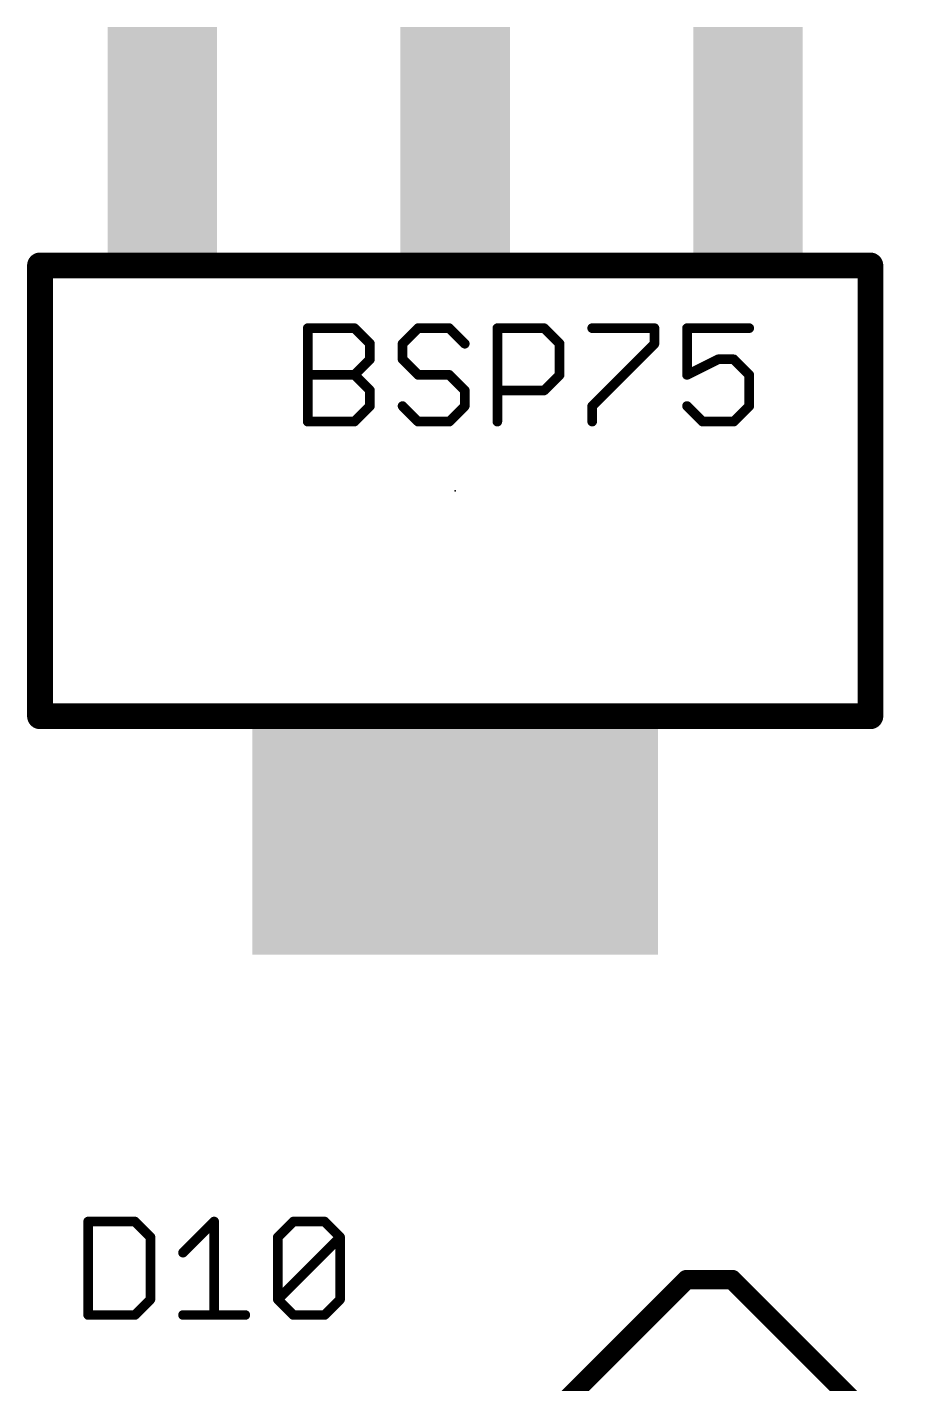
# Model space of a CAD drawing. Extents: x -5 to 95, y -7 to 91.
# Drawn here: x 59.2 to 66.28, y 40.47 to 51.17 of the extents above; entities that cross this region are included whole.
import ezdxf

# ---------------------------------------------------------------- set-up
doc = ezdxf.new("R2010")
doc.units = 0
for name, color, linetype in [('21', 253, 'CONTINUOUS'), ('23', 7, 'CONTINUOUS'), ('27', 253, 'CONTINUOUS'), ('51', 253, 'CONTINUOUS')]:
    doc.layers.add(name, color=color, linetype=linetype)

# ---------------------------------------------------------------- blocks, each defined once
blk = doc.blocks.new('RECT')
blk.add_solid([(-0.5, -0.5), (0.5, -0.5), (-0.5, 0.5), (0.5, 0.5)])

msp = doc.modelspace()

# ---------------------------------------------------------------- linework, layer by layer
at = {"layer": '21'}
for points, const_width in [([(59.3013, 45.7318), (59.3013, 49.2878)], 0.2032), ([(59.3013, 49.2878), (65.8552, 49.2878)], 0.2032), ([(65.8552, 49.2878), (65.8552, 45.7318)], 0.2032), ([(65.8552, 45.7318), (59.3013, 45.7318)], 0.2032), ([(64.4051, 41.2892), (62.9683, 39.8523)], 0.1524), ([(64.4051, 41.2892), (64.7643, 41.2892)], 0.1524), ([(66.2012, 39.8523), (64.7643, 41.2892)], 0.1524)]:
    msp.add_lwpolyline(points, dxfattribs=dict(at, const_width=const_width))
for points, const_width in [([(59.3521, 49.2878, 1), (59.2505, 49.2878)], 0.1016), ([(59.3013, 49.3386, 1), (59.3013, 49.237)], 0.1016), ([(65.906, 49.2878, 1), (65.8045, 49.2878)], 0.1016), ([(65.8552, 49.237, 1), (65.8552, 49.3386)], 0.1016), ([(59.3013, 45.7826, 1), (59.3013, 45.681)], 0.1016), ([(65.8552, 45.681, 1), (65.8552, 45.7826)], 0.1016), ([(59.2505, 45.7318, 1), (59.3521, 45.7318)], 0.1016), ([(65.8045, 45.7318, 1), (65.906, 45.7318)], 0.1016), ([(64.4051, 41.3273, 1), (64.4051, 41.2511)], 0.0762), ([(64.4321, 41.2622, 1), (64.3782, 41.3161)], 0.0762), ([(64.7913, 41.3161, 1), (64.7374, 41.2622)], 0.0762), ([(64.7643, 41.2511, 1), (64.7643, 41.3273)], 0.0762)]:
    msp.add_lwpolyline(points, format="xyb", dxfattribs=dict(at, const_width=const_width))
at = {"layer": '23'}
msp.add_point((62.5783, 47.5098), dxfattribs=at)
at = {"layer": '27', "const_width": 0.0762}
for points in [[(61.4143, 48.0559), (61.4143, 48.7931)], [(61.4143, 48.7931), (61.7829, 48.7931)], [(61.7829, 48.7931), (61.9058, 48.6702)], [(62.2856, 48.7931), (62.1627, 48.6702)], [(62.5313, 48.7931), (62.2856, 48.7931)], [(62.6542, 48.6702), (62.5313, 48.7931)], [(62.9111, 48.0559), (62.9111, 48.7931)], [(62.9111, 48.7931), (63.2797, 48.7931)], [(63.2797, 48.7931), (63.4026, 48.6702)], [(63.6595, 48.7931), (64.151, 48.7931)], [(64.151, 48.7931), (64.151, 48.6702)], [(64.8994, 48.7931), (64.4079, 48.7931)], [(64.4079, 48.7931), (64.4079, 48.4245)], [(61.9058, 48.6702), (61.9058, 48.5474)], [(62.1627, 48.6702), (62.1627, 48.5474)], [(63.4026, 48.6702), (63.4026, 48.4245)], [(64.151, 48.6702), (63.6595, 48.1787)], [(61.9058, 48.5474), (61.7829, 48.4245)], [(62.1627, 48.5474), (62.2856, 48.4245)], [(64.4079, 48.4245), (64.6537, 48.5474)], [(64.6537, 48.5474), (64.7765, 48.5474)], [(64.7765, 48.5474), (64.8994, 48.4245)], [(61.4143, 48.4245), (61.7829, 48.4245)], [(61.7829, 48.4245), (61.9058, 48.3016)], [(62.2856, 48.4245), (62.5313, 48.4245)], [(62.5313, 48.4245), (62.6542, 48.3016)], [(63.4026, 48.4245), (63.2797, 48.3016)], [(64.8994, 48.4245), (64.8994, 48.1787)], [(61.9058, 48.3016), (61.9058, 48.1787)], [(62.6542, 48.3016), (62.6542, 48.1787)], [(63.2797, 48.3016), (62.9111, 48.3016)], [(61.9058, 48.1787), (61.7829, 48.0559)], [(62.2856, 48.0559), (62.1627, 48.1787)], [(62.6542, 48.1787), (62.5313, 48.0559)], [(63.6595, 48.1787), (63.6595, 48.0559)], [(64.5308, 48.0559), (64.4079, 48.1787)], [(64.8994, 48.1787), (64.7765, 48.0559)], [(61.7829, 48.0559), (61.4143, 48.0559)], [(62.5313, 48.0559), (62.2856, 48.0559)], [(64.7765, 48.0559), (64.5308, 48.0559)], [(59.6816, 41.7466), (59.6816, 41.0093)], [(60.0502, 41.7466), (59.6816, 41.7466)], [(60.173, 41.6237), (60.0502, 41.7466)], [(60.43, 41.5008), (60.6757, 41.7466)], [(60.6757, 41.7466), (60.6757, 41.0093)], [(61.1784, 41.6237), (61.3013, 41.7466)], [(61.3013, 41.7466), (61.547, 41.7466)], [(61.547, 41.7466), (61.6699, 41.6237)], [(60.173, 41.1322), (60.173, 41.6237)], [(61.1784, 41.1322), (61.1784, 41.6237)], [(61.1784, 41.1322), (61.6699, 41.6237)], [(61.6699, 41.6237), (61.6699, 41.1322)], [(60.0502, 41.0093), (60.173, 41.1322)], [(61.3013, 41.0093), (61.1784, 41.1322)], [(61.6699, 41.1322), (61.547, 41.0093)], [(59.6816, 41.0093), (60.0502, 41.0093)], [(60.43, 41.0093), (60.9215, 41.0093)], [(61.547, 41.0093), (61.3013, 41.0093)]]:
    msp.add_lwpolyline(points, dxfattribs=at)
at = {"layer": '27', "const_width": 0.0381}
for points in [[(61.4333, 48.7931, 1), (61.3952, 48.7931)], [(61.4143, 48.8122, 1), (61.4143, 48.7741)], [(61.7964, 48.8066, 1), (61.7694, 48.7796)], [(61.7829, 48.7741, 1), (61.7829, 48.8122)], [(62.2856, 48.8122, 1), (62.2856, 48.7741)], [(62.299, 48.7796, 1), (62.2721, 48.8066)], [(62.5448, 48.8066, 1), (62.5178, 48.7796)], [(62.5313, 48.7741, 1), (62.5313, 48.8122)], [(62.9302, 48.7931, 1), (62.8921, 48.7931)], [(62.9111, 48.8122, 1), (62.9111, 48.7741)], [(63.2932, 48.8066, 1), (63.2662, 48.7796)], [(63.2797, 48.7741, 1), (63.2797, 48.8122)], [(63.6595, 48.8122, 1), (63.6595, 48.7741)], [(64.1701, 48.7931, 1), (64.132, 48.7931)], [(64.151, 48.7741, 1), (64.151, 48.8122)], [(64.4079, 48.8122, 1), (64.4079, 48.7741)], [(64.427, 48.7931, 1), (64.3889, 48.7931)], [(64.8994, 48.7741, 1), (64.8994, 48.8122)], [(61.9248, 48.6702, 1), (61.8867, 48.6702)], [(61.8923, 48.6568, 1), (61.9192, 48.6837)], [(62.1817, 48.6702, 1), (62.1436, 48.6702)], [(62.1492, 48.6837, 1), (62.1762, 48.6568)], [(62.6407, 48.6568, 1), (62.6676, 48.6837)], [(63.4216, 48.6702, 1), (63.3835, 48.6702)], [(63.3891, 48.6568, 1), (63.4161, 48.6837)], [(64.1645, 48.6568, 1), (64.1375, 48.6837)], [(61.9192, 48.5339, 1), (61.8923, 48.5608)], [(62.1762, 48.5608, 1), (62.1492, 48.5339)], [(64.132, 48.6702, 1), (64.1701, 48.6702)], [(64.6537, 48.5664, 1), (64.6537, 48.5283)], [(64.6622, 48.5303, 1), (64.6452, 48.5644)], [(64.79, 48.5608, 1), (64.7631, 48.5339)], [(64.7765, 48.5283, 1), (64.7765, 48.5664)], [(61.8867, 48.5474, 1), (61.9248, 48.5474)], [(62.1436, 48.5474, 1), (62.1817, 48.5474)], [(61.4143, 48.4435, 1), (61.4143, 48.4054)], [(61.7964, 48.438, 1), (61.7694, 48.411)], [(61.7694, 48.438, 1), (61.7964, 48.411)], [(61.7829, 48.4054, 1), (61.7829, 48.4435)], [(62.2856, 48.4435, 1), (62.2856, 48.4054)], [(62.2721, 48.411, 1), (62.299, 48.438)], [(62.5448, 48.438, 1), (62.5178, 48.411)], [(62.5313, 48.4054, 1), (62.5313, 48.4435)], [(63.3835, 48.4245, 1), (63.4216, 48.4245)], [(63.4161, 48.411, 1), (63.3891, 48.438)], [(64.3994, 48.4415, 1), (64.4165, 48.4074)], [(64.3889, 48.4245, 1), (64.427, 48.4245)], [(64.9185, 48.4245, 1), (64.8804, 48.4245)], [(64.8859, 48.411, 1), (64.9129, 48.438)], [(61.9248, 48.3016, 1), (61.8867, 48.3016)], [(61.8923, 48.2881, 1), (61.9192, 48.3151)], [(62.6732, 48.3016, 1), (62.6351, 48.3016)], [(62.6407, 48.2881, 1), (62.6676, 48.3151)], [(62.9111, 48.3207, 1), (62.9111, 48.2826)], [(63.2662, 48.3151, 1), (63.2932, 48.2881)], [(63.2797, 48.2826, 1), (63.2797, 48.3207)], [(61.8867, 48.1787, 1), (61.9248, 48.1787)], [(61.9192, 48.1653, 1), (61.8923, 48.1922)], [(62.1762, 48.1922, 1), (62.1492, 48.1653)], [(62.6351, 48.1787, 1), (62.6732, 48.1787)], [(62.6676, 48.1653, 1), (62.6407, 48.1922)], [(63.646, 48.1922, 1), (63.673, 48.1653)], [(63.6786, 48.1787, 1), (63.6405, 48.1787)], [(64.4214, 48.1922, 1), (64.3945, 48.1653)], [(64.8804, 48.1787, 1), (64.9185, 48.1787)], [(64.9129, 48.1653, 1), (64.8859, 48.1922)], [(61.4143, 48.0749, 1), (61.4143, 48.0368)], [(61.3952, 48.0559, 1), (61.4333, 48.0559)], [(61.7694, 48.0693, 1), (61.7964, 48.0424)], [(61.7829, 48.0368, 1), (61.7829, 48.0749)], [(62.2856, 48.0749, 1), (62.2856, 48.0368)], [(62.2721, 48.0424, 1), (62.299, 48.0693)], [(62.5178, 48.0693, 1), (62.5448, 48.0424)], [(62.5313, 48.0368, 1), (62.5313, 48.0749)], [(62.8921, 48.0559, 1), (62.9302, 48.0559)], [(63.6405, 48.0559, 1), (63.6786, 48.0559)], [(64.5308, 48.0749, 1), (64.5308, 48.0368)], [(64.5173, 48.0424, 1), (64.5443, 48.0693)], [(64.7631, 48.0693, 1), (64.79, 48.0424)], [(64.7765, 48.0368, 1), (64.7765, 48.0749)], [(59.7006, 41.7466, 1), (59.6625, 41.7466)], [(59.6816, 41.7656, 1), (59.6816, 41.7275)], [(60.0636, 41.76, 1), (60.0367, 41.7331)], [(60.0502, 41.7275, 1), (60.0502, 41.7656)], [(60.6948, 41.7466, 1), (60.6567, 41.7466)], [(60.6892, 41.7331, 1), (60.6622, 41.76)], [(61.3013, 41.7656, 1), (61.3013, 41.7275)], [(61.3147, 41.7331, 1), (61.2878, 41.76)], [(61.5605, 41.76, 1), (61.5335, 41.7331)], [(61.547, 41.7275, 1), (61.547, 41.7656)], [(60.1921, 41.6237, 1), (60.154, 41.6237)], [(60.1596, 41.6102, 1), (60.1865, 41.6372)], [(61.1974, 41.6237, 1), (61.1593, 41.6237)], [(61.1649, 41.6372, 1), (61.1919, 41.6102)], [(61.6889, 41.6237, 1), (61.6508, 41.6237)], [(61.6833, 41.6102, 1), (61.6564, 41.6372)], [(61.6564, 41.6102, 1), (61.6833, 41.6372)], [(60.4165, 41.5143, 1), (60.4434, 41.4873)], [(60.154, 41.1322, 1), (60.1921, 41.1322)], [(60.1865, 41.1187, 1), (60.1596, 41.1457)], [(61.1919, 41.1457, 1), (61.1649, 41.1187)], [(61.1649, 41.1457, 1), (61.1919, 41.1187)], [(61.1593, 41.1322, 1), (61.1974, 41.1322)], [(61.6508, 41.1322, 1), (61.6889, 41.1322)], [(61.6833, 41.1187, 1), (61.6564, 41.1457)], [(59.6816, 41.0284, 1), (59.6816, 40.9903)], [(59.6625, 41.0093, 1), (59.7006, 41.0093)], [(60.0367, 41.0228, 1), (60.0636, 40.9959)], [(60.0502, 40.9903, 1), (60.0502, 41.0284)], [(60.43, 41.0284, 1), (60.43, 40.9903)], [(60.6567, 41.0093, 1), (60.6948, 41.0093)], [(60.9215, 40.9903, 1), (60.9215, 41.0284)], [(61.3013, 41.0284, 1), (61.3013, 40.9903)], [(61.2878, 40.9959, 1), (61.3147, 41.0228)], [(61.5335, 41.0228, 1), (61.5605, 40.9959)], [(61.547, 40.9903, 1), (61.547, 41.0284)]]:
    msp.add_lwpolyline(points, format="xyb", dxfattribs=at)

# ---------------------------------------------------------------- block references
at = {"layer": '51', "yscale": 1.8542, "rotation": 180}
for p, xscale in [((60.2669, 50.2403), 0.8636), ((60.2669, 50.2403), 0.8636), ((62.5783, 50.2403), 0.8636), ((62.5783, 50.2403), 0.8636), ((64.8897, 50.2403), 0.8636), ((64.8897, 50.2403), 0.8636), ((62.5783, 44.7793), 3.2004), ((62.5783, 44.7793), 3.2004)]:
    msp.add_blockref('RECT', p, dxfattribs=dict(at, xscale=xscale))

doc.saveas('drawing.dxf')
